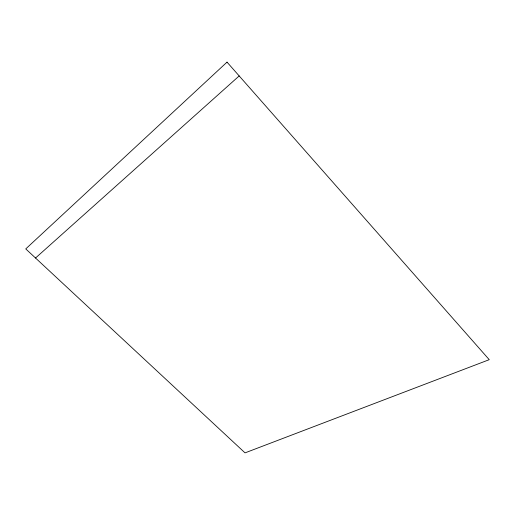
<?xml version="1.0" encoding="UTF-8"?>
<svg xmlns="http://www.w3.org/2000/svg" width="515" height="515" viewBox="0 0 515 515"><rect width="100%" height="100%" fill="white"/><g stroke="black" fill="none" stroke-linecap="round" stroke-linejoin="round"><path stroke-width="0.77" d="M35.535 258.015L239.179 75.93M227.018 62.128L25.75 248.912L245.031 452.872L489.25 359.676L227.018 62.128"/></g></svg>
